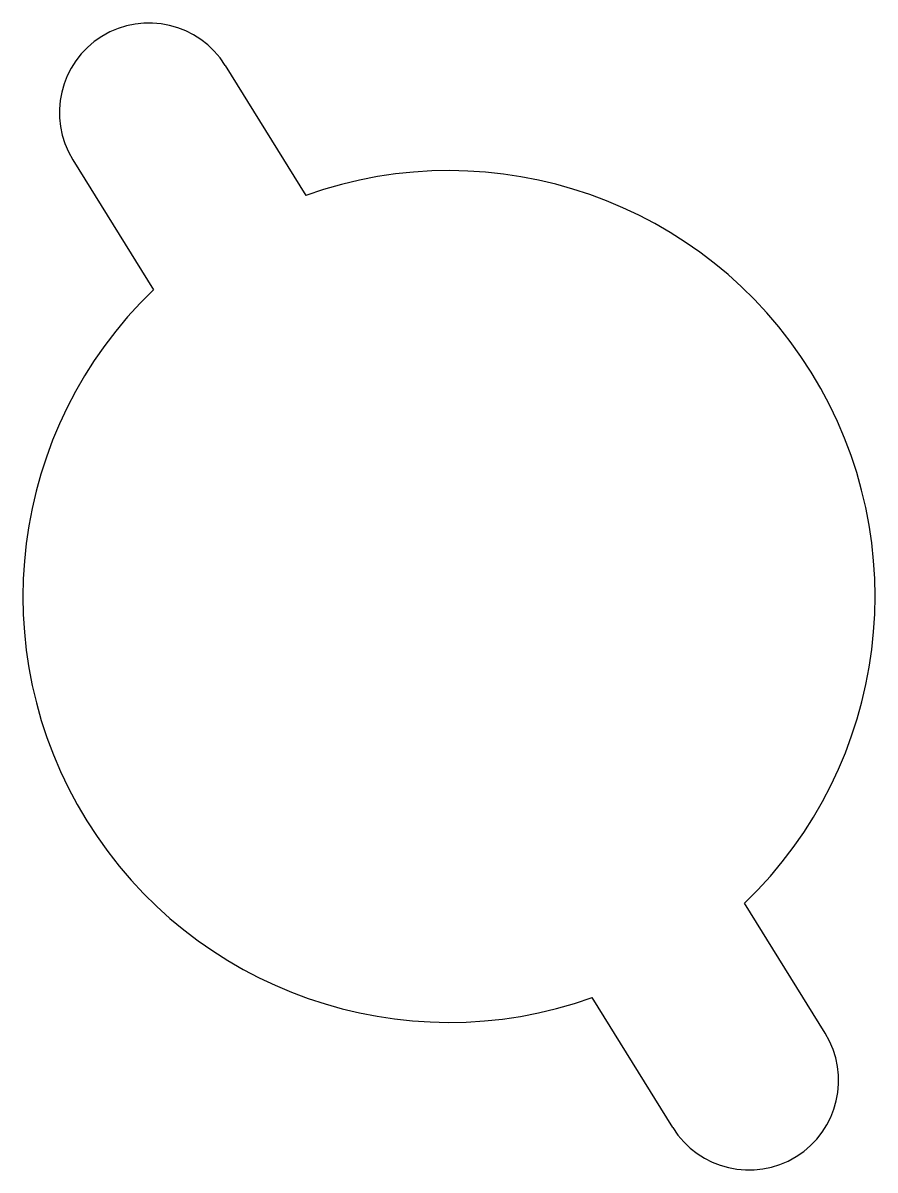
# Model space of a CAD drawing. Extents: x 15.16 to 16.34, y 35.2 to 36.8.
import ezdxf

# ---------------------------------------------------------------- set-up
doc = ezdxf.new("R2010")
doc.units = 0
doc.header["$LTSCALE"] = 5
doc.header["$MEASUREMENT"] = 0
doc.layers.add('Z0_CUT500', color=4, linetype='Continuous')

msp = doc.modelspace()

# ---------------------------------------------------------------- linework, layer by layer
at = {"layer": 'Z0_CUT500', "color": 5, "linetype": 'Continuous', "lineweight": 25}
for p, q in [((15.4382, 36.7406), (15.5506, 36.5593)), ((15.2257, 36.6089), (15.338, 36.4276)), ((16.2743, 35.3911), (16.162, 35.5724)), ((16.0618, 35.2594), (15.9494, 35.4407))]:
    msp.add_line(p, q, dxfattribs=at)
for centre, radius, start, end in [((15.332, 36.6747), 0.125, 31.7806, -148.2194), ((15.75, 36), 0.5938, -46.0662, 109.6274), ((15.75, 36), 0.5938, 133.9338, -70.3726), ((16.168, 35.3253), 0.125, -148.2194, 31.7806)]:
    msp.add_arc(centre, radius, start, end, dxfattribs=at)

doc.saveas('drawing.dxf')
